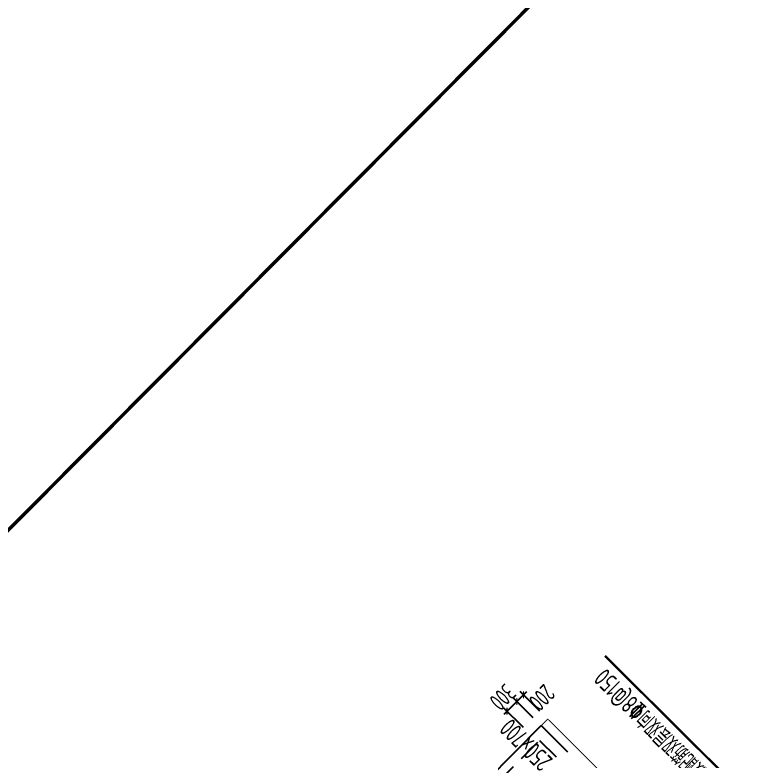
# Model space of a CAD drawing. Extents: x 517450926 to 520131079, y 3499134486 to 3500888201.
# Drawn here: x 518618313 to 518634062, y 3500180744 to 3500196845 of the extents above; entities that cross this region are included whole.
import ezdxf
from ezdxf.enums import TextEntityAlignment as Align

# ---------------------------------------------------------------- set-up
doc = ezdxf.new("R2010")
doc.units = 0
doc.header["$LTSCALE"] = 1000
doc.header["$MEASUREMENT"] = 0
doc.linetypes.add('CENTER', pattern=[2, 1.25, -0.25, 0.25, -0.25])
doc.linetypes.add('DASHED', pattern=[0.75, 0.5, -0.25])
doc.layers.get('0').update_dxf_attribs({"linetype": 'CONTINUOUS'})
doc.layers.get('Defpoints').update_dxf_attribs({"color": 2, "linetype": 'CONTINUOUS'})
for name, color, linetype in [('C-SHET-SHET', 144, 'CONTINUOUS'), ('S_AXIS_DIMS', 3, 'CONTINUOUS'), ('S_BEAM', 4, 'DASHED'), ('S_BEAM_SECD_TEXT_HORZ', 9, 'CONTINUOUS'), ('S_FLOR_TEXT', 51, 'CONTINUOUS'), ('S_PLAN_THIK', 6, 'CONTINUOUS')]:
    doc.layers.add(name, color=color, linetype=linetype)
doc.layers.add('内框', color=8, linetype='CONTINUOUS', plot=False)
doc.styles.get("Standard").update_dxf_attribs({"font": 'Tssdeng.shx', "bigfont": 'Tssdchn.shx'})
doc.styles.add('TH-STYLE3', font='tssdeng.shx', dxfattribs={"width": 0.7, "bigfont": 'tssdchn.shx'})
doc.styles.add('黑体', font='simhei.ttf')
doc.dimstyles.new('TSSD_100_100', dxfattribs={"dimtxt": 375, "dimasz": 100, "dimexe": 100, "dimexo": 0, "dimgap": 125, "dimtad": 1, "dimdec": 1, "dimdsep": 46, "dimtxsty": 'TH-STYLE3', "dimblk": 'ARCHTICK', "dimcen": -100, "dimdle": 100, "dimclrt": 7, "dimadec": 0, "dimazin": 0, "dimtfac": 1, "dimtdec": 1, "dimtix": 1, "dimtmove": 2, "dimatfit": 3, "dimldrblk": 'ARCHTICK', "dimfxl": 500, "dimfxlon": 1, "dimtolj": 1, "dimtzin": 0, "dimarcsym": 0})

# ---------------------------------------------------------------- blocks, each defined once
blk = doc.blocks.new('THAPE_A1L2_inner')
at = {"layer": '内框', "const_width": 0.5}
blk.add_lwpolyline([(1171, 584), (1171, 10)], dxfattribs=at)
at = {"layer": '内框', "style": '黑体', "width": 0.8}
blk.add_attdef('内框名称', (58.89, 599.29), '', height=8, dxfattribs=at)
blk = doc.blocks.new('SH_THAPE_A1L2')
at = {"const_width": 0.5}
blk.add_lwpolyline([(1171, 584), (1171, 10)], dxfattribs=at)
blk.add_attdef('作废标记', text='', height=400).set_placement((658, 330.5), align=Align.MIDDLE_CENTER)
blk = doc.blocks.new('_ArchTick')
at = {"color": 0, "const_width": 0.25}
blk.add_lwpolyline([(-0.53, -0.53), (0.53, 0.53)], dxfattribs=at)
blk = doc.blocks.new('*D258')
at = {"layer": 'Defpoints', "color": 0, "transparency": 16777216}
for p in [(518629140, 3500182030), (518629805, 3500181651), (518629664, 3500181509)]:
    blk.add_point(p, dxfattribs=at)
at = {"layer": 'S_AXIS_DIMS', "color": 0, "lineweight": -2, "transparency": 16777216}
for p, q in [((518629635, 3500181819), (518629210, 3500182243)), ((518629281, 3500182172), (518629351, 3500182243)), ((518629494, 3500181678), (518629069, 3500182101)), ((518629140, 3500182030), (518629069, 3500181959)), ((518629281, 3500182172), (518629140, 3500182030))]:
    blk.add_line(p, q, dxfattribs=at)
at = {"layer": 'S_AXIS_DIMS', "color": 0, "lineweight": -2, "transparency": 16777216, "xscale": 100, "yscale": 100, "zscale": 100}
for p, rotation in [((518629281, 3500182172), 225.1572922653654), ((518629140, 3500182030), 45.15729226536542)]:
    blk.add_blockref('_ArchTick', p, dxfattribs=dict(at, rotation=rotation))
at = {"layer": 'S_AXIS_DIMS', "color": 7, "transparency": 16777216, "insert": (518629681, 3500182113), "char_height": 375, "attachment_point": 5, "rotation": 225.1573, "style": 'TH-STYLE3'}
blk.add_mtext('\\A1;200', dxfattribs=at)
blk = doc.blocks.new('*D259')
at = {"layer": 'Defpoints', "color": 0, "transparency": 16777216}
for p in [(518628928, 3500181818), (518629664, 3500181509), (518629452, 3500181296)]:
    blk.add_point(p, dxfattribs=at)
at = {"layer": 'S_AXIS_DIMS', "color": 0, "lineweight": -2, "transparency": 16777216}
for p, q in [((518629210, 3500182101), (518628858, 3500181747)), ((518629494, 3500181678), (518629069, 3500182101)), ((518629283, 3500181465), (518628857, 3500181888))]:
    blk.add_line(p, q, dxfattribs=at)
at = {"layer": 'S_AXIS_DIMS', "color": 0, "lineweight": -2, "transparency": 16777216, "xscale": 100, "yscale": 100, "zscale": 100}
for p, rotation in [((518629140, 3500182030), 45.15729226536542), ((518628928, 3500181818), 225.1572922653654)]:
    blk.add_blockref('_ArchTick', p, dxfattribs=dict(at, rotation=rotation))
at = {"layer": 'S_AXIS_DIMS', "color": 7, "transparency": 16777216, "insert": (518628834, 3500182122), "char_height": 375, "attachment_point": 5, "rotation": 225.1573, "style": 'TH-STYLE3'}
blk.add_mtext('\\A1;300', dxfattribs=at)

msp = doc.modelspace()

# ---------------------------------------------------------------- linework, layer by layer
at = {"layer": 'S_BEAM', "linetype": 'Continuous'}
for p, q in [((518622894.2494, 3500174702.212), (518629663.8135, 3500181509.047)), ((518629663.8135, 3500181509.047), (518630231.0497, 3500180944.9167))]:
    msp.add_line(p, q, dxfattribs=at)
at = {"layer": 'S_BEAM'}
for p, q in [((518627126.0034, 3500178673.6423), (518629629.3318, 3500181190.7531)), ((518629629.3318, 3500181190.7531), (518630054.759, 3500180767.6554))]:
    msp.add_line(p, q, dxfattribs=at)
at = {"layer": 'S_FLOR_TEXT', "linetype": 'CENTER', "const_width": 50}
msp.add_lwpolyline([(518633623.7106, 3500178829.0505), (518633912.3686, 3500180157.0675), (518631039.6871, 3500183014.0197)], dxfattribs=at)
at = {"layer": 'S_PLAN_THIK', "const_width": 20}
msp.add_lwpolyline([(518642887.5085, 3500168357.7585), (518643135.6744, 3500168110.9515), (518643276.707, 3500168252.7606), (518684224.0737, 3500127529.6019), (518677313.4771, 3500120580.9578), (518675682.6589, 3500122202.8084), (518669759.3044, 3500116246.8519), (518638171.3357, 3500147661.8601), (518644094.7225, 3500153617.8226), (518622894.2494, 3500174702.212), (518629804.8461, 3500181650.8561), (518640298.7167, 3500171214.4449), (518640157.6842, 3500171072.6359)], dxfattribs=at)

# ---------------------------------------------------------------- block references
at = {"layer": 'C-SHET-SHET', "xscale": 150, "yscale": 150, "zscale": 150, "rotation": 135.1572922948761}
msp.add_blockref('SH_THAPE_A1L2', (518787053.6051, 3500106450.4975), dxfattribs=at)
at = {"layer": '内框', "xscale": 149.9999999999999, "yscale": 149.9999999999999, "zscale": 149.9999999999999, "rotation": 135.1572922948763}
msp.add_blockref('THAPE_A1L2_inner', (518787053.6051, 3500106450.4975), dxfattribs=at)

# ---------------------------------------------------------------- texts
at = {"layer": 'S_BEAM_SECD_TEXT_HORZ', "linetype": 'Continuous', "style": 'TH-STYLE3', "width": 0.7}
msp.add_text('250x700', height=400, rotation=135.15728815, dxfattribs=at).set_placement((518629475.5823, 3500181231.7583), align=Align.CENTER)
at = {"layer": 'S_FLOR_TEXT', "style": 'TH-STYLE3', "width": 0.7}
msp.add_text('未注明板配筋双层双向%%1328@150', height=400, rotation=135.15728815, dxfattribs=at).set_placement((518633839.8264, 3500179997.777))

# ---------------------------------------------------------------- dimensions: what is measured, and where the dimension line sits
at = {"layer": 'S_AXIS_DIMS'}
for base, p1, p2, picture, middle in [((518628928.2208, 3500181817.5078), (518629663.8135, 3500181509.047), (518629452.2646, 3500181296.3334), '*D259', (518628834.4385, 3500182122.3287)), ((518629139.7697, 3500182030.2214), (518629804.8461, 3500181650.8561), (518629663.8135, 3500181509.047), '*D258', (518629680.6324, 3500182113.1756))]:
    dim = msp.add_linear_dim(base=base, p1=p1, p2=p2, angle=225.15729227, dimstyle='TSSD_100_100', dxfattribs=at)
    dim.commit()
    dim.dimension.update_dxf_attribs({"geometry": picture, "text_midpoint": middle, "dimtype": 160})

doc.saveas('drawing.dxf')
